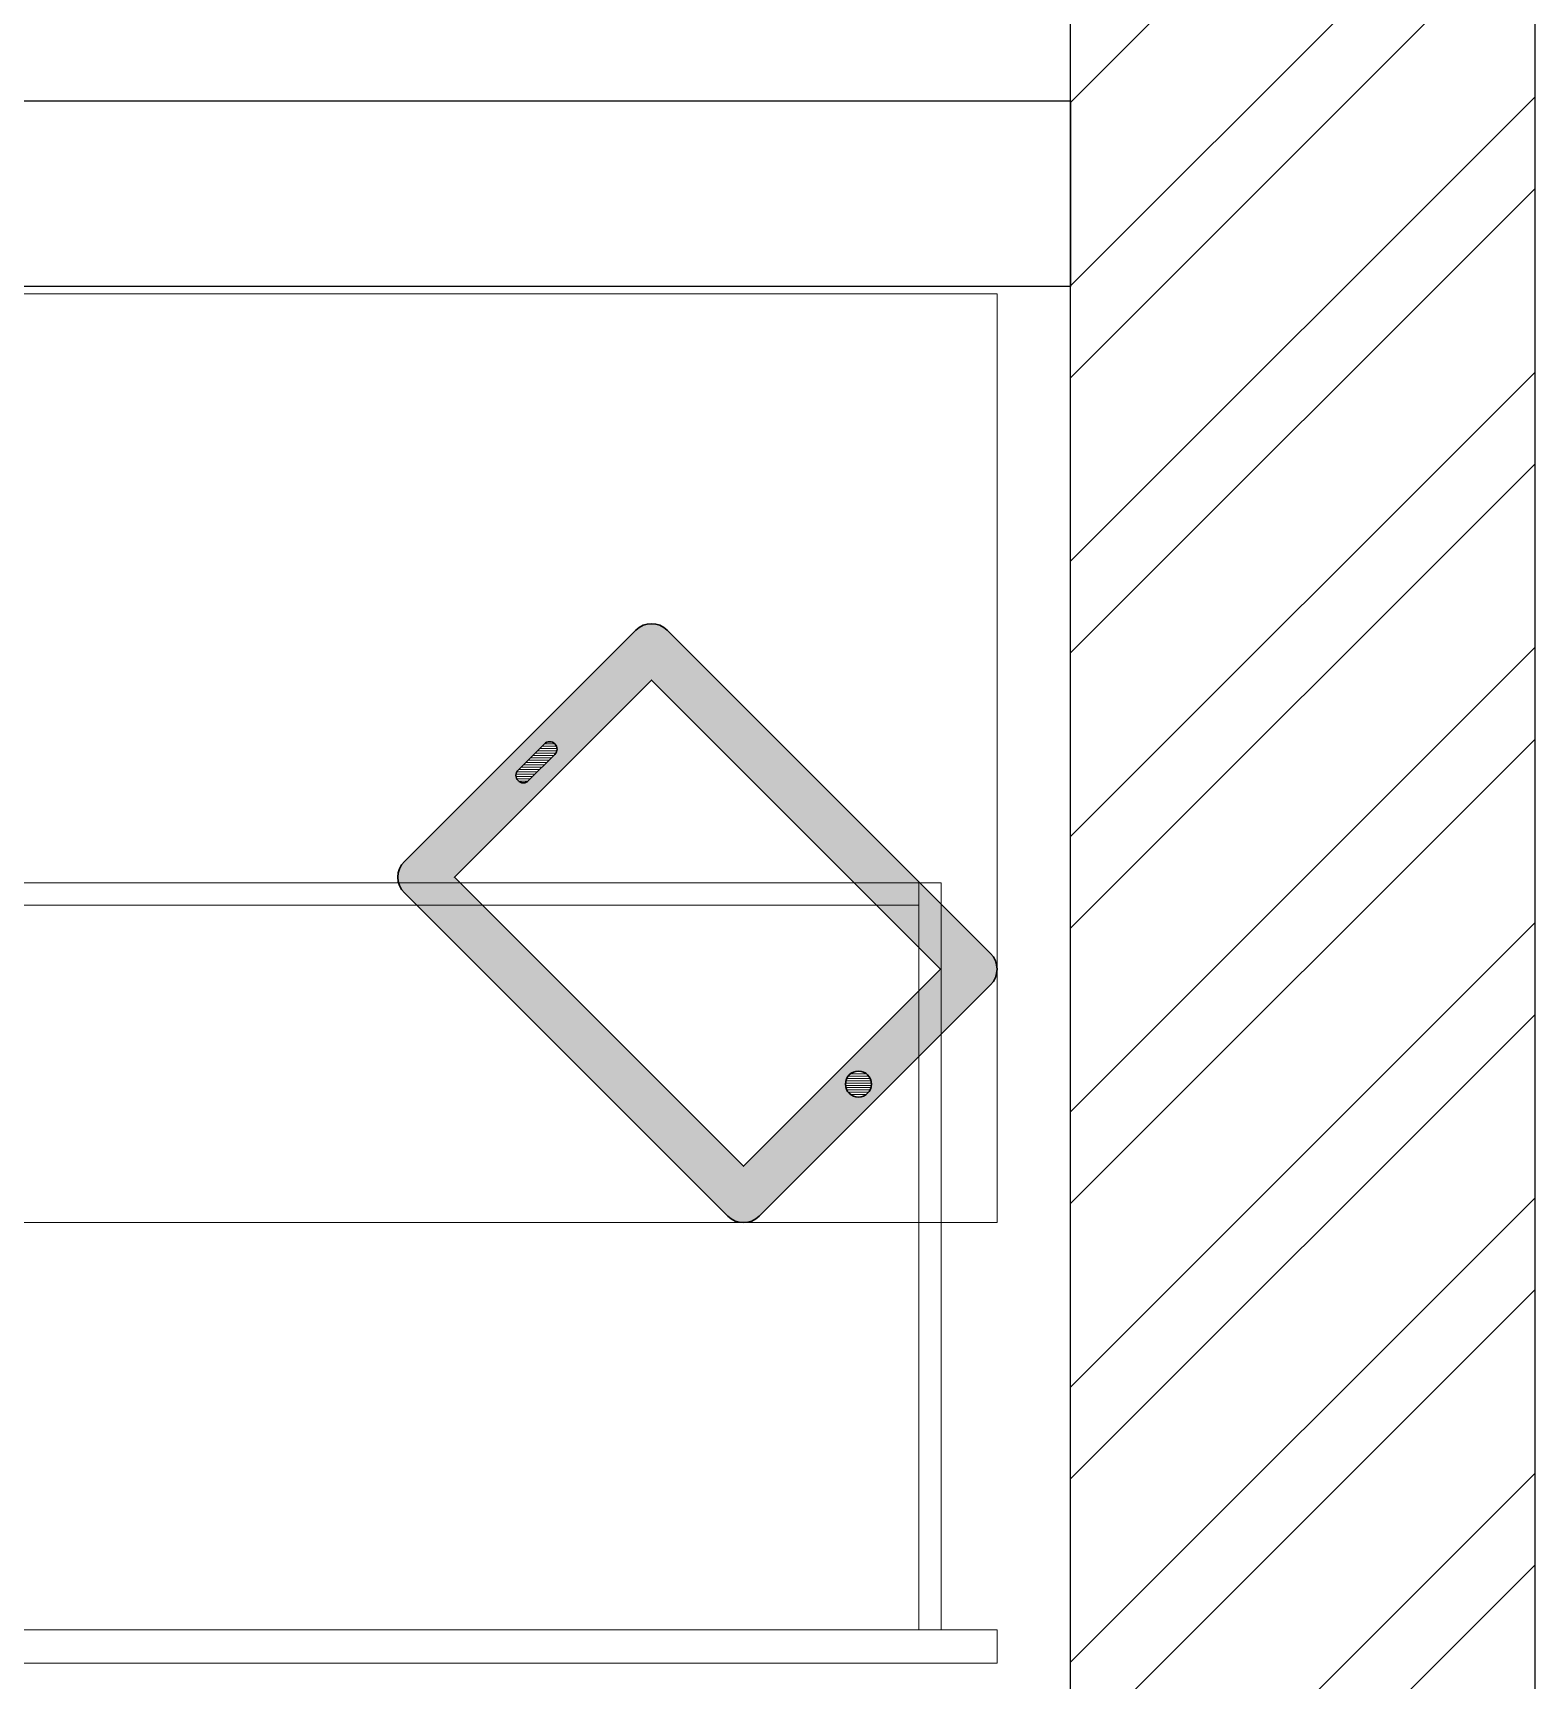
# Model space of a CAD drawing. Header units: millimetres. Extents: x 1020935 to 1026160, y 32717 to 45024.
# Drawn here: x 1025351 to 1026160, y 42430 to 43317 of the extents above; entities that cross this region are included whole.
import ezdxf

# ---------------------------------------------------------------- set-up
doc = ezdxf.new("R2010")
doc.units = ezdxf.units.MM
doc.header["$LTSCALE"] = 40
doc.layers.add('A-WALL', color=1, linetype='Continuous')
for name, color, linetype, lineweight in [('LENS-DIM', 252, 'Continuous', 5), ('LENS-FURNITURE', 13, 'Continuous', 9), ('LENS-PARTITION', 21, 'Continuous', 25), ('LN-HATCH', 251, 'Continuous', 0)]:
    doc.layers.add(name, color=color, linetype=linetype, lineweight=lineweight)

# ---------------------------------------------------------------- blocks, each defined once
blk = doc.blocks.new('A$Cdce450af')
at = {"layer": 'LN-HATCH'}
h = blk.add_hatch(dxfattribs=at)
h.set_pattern_fill('ANSI32', color=256, scale=11)
h.set_pattern_definition([(45, (-3040623.591664896, -68138.07251413591), (-74.08711299882053, 74.08711299882053), []), (45, (-3040574.200234896, -68138.07251413591), (-74.08711299882053, 74.08711299882053), [])])
h.paths.add_polyline_path([(3899.070033863653, 5131.820872196346), (3649.070033863653, 5131.820872196346), (3649.070033863653, -5967.979127803642), (3899.070033863653, -5967.979127803642)])
at = {"layer": 'A-WALL'}
for p, q in [((3649.070033863653, -5967.979127803642), (3649.070033863653, 5131.820872196346)), ((3899.070033863653, -6247.379127803666), (3899.070033863653, 5131.820872196346))]:
    blk.add_line(p, q, dxfattribs=at)
blk = doc.blocks.new('TRIAL SET CABINET 633x500')
at = {"layer": 'LENS-FURNITURE', "true_color": 0xc7c8ca}
h = blk.add_hatch(color=9, dxfattribs=at)
h.dxf.hatch_style = 1
edge = h.paths.add_edge_path()
edge.add_line((-8.54246803093703, -981.967020192067), (115.9083254579454, -857.5162267031847))
edge.add_arc((107.4230440836399, -849.030945328879), 12.00000000009463, 315, 405)
edge.add_line((115.9083254579454, -840.5456639545736), (-58.03994271345435, -666.5973957831739))
edge.add_arc((-66.52522408775982, -675.0826771574793), 12.00000000009463, 45.00000000000002, 135)
edge.add_line((-75.01050546206531, -666.5973957831739), (-199.4612989509478, -791.0481892720563))
edge.add_arc((-190.9760175766423, -799.5334706454305), 11.99999999943609, 135.0000000031443, 225.0000000031443)
edge.add_line((-199.4612989500165, -808.0187520197359), (-25.5130307786167, -981.9670201911359))
edge.add_arc((-17.0277494043112, -973.4817388177615), 11.99999999943609, 224.9999999968557, 314.9999999968557)
h.paths.add_polyline_path([(-17.02774940524252, -955.0969625067663), (89.03826777357607, -849.0309453279477), (-66.52522408775982, -693.4674534666119), (-172.5912412665784, -799.5334706454305)], flags=16)
edge = h.paths.add_edge_path(flags=16)
edge.add_line((-138.2965623782947, -741.9042679787381), (-124.1544267544522, -727.7621323548956))
edge.add_arc((-121.3259996296838, -730.5905594796641), 4.000000000031544, 45, 135, ccw=False)
edge.add_arc((-121.3259996296838, -730.5905594796641), 4.000000000031544, -45, 45, ccw=False)
edge.add_line((-118.4975725049153, -733.4189866044326), (-132.6397081287578, -747.561122228275))
edge.add_arc((-135.4681352535263, -744.7326951035066), 4.000000000031544, 225, 315, ccw=False)
edge.add_arc((-135.4681352535263, -744.7326951035066), 4.000000000031544, 135, 225, ccw=False)
edge = h.paths.add_edge_path(flags=16)
edge.add_arc((44.84409394953398, -910.9027886827243), 7, 0, 360)
at = {"layer": 'LENS-FURNITURE', "lineweight": 0, "true_color": 0x939598}
h = blk.add_hatch(dxfattribs=at)
h.set_pattern_fill('ANSI31', color=252, scale=10, angle=405)
h.set_pattern_definition([(90, (-3772352.875833935, -3684050.327587578), (-1.25, 2e-16), [])])
edge = h.paths.add_edge_path()
edge.add_line((-138.2965623782947, -741.9042679787381), (-124.1544267544522, -727.7621323548956))
edge.add_arc((-121.3259996296838, -730.5905594796641), 4.000000000031544, 45, 135, ccw=False)
edge.add_arc((-121.3259996296838, -730.5905594796641), 4.000000000031544, -45, 45, ccw=False)
edge.add_line((-118.4975725049153, -733.4189866044326), (-132.6397081287578, -747.561122228275))
edge.add_arc((-135.4681352535263, -744.7326951035066), 4.000000000031544, 225, 315, ccw=False)
edge.add_arc((-135.4681352535263, -744.7326951035066), 4.000000000031544, 135, 225, ccw=False)
edge = h.paths.add_edge_path()
edge.add_arc((44.84409394953398, -910.9027886827243), 7, 0, 360)
blk.add_circle((0, 0), 50.09224864585667)
at = {"layer": 'LENS-FURNITURE'}
blk.add_lwpolyline([(119.4230440827086, -352.4817388160154), (119.4230440827086, -985.4817388160155), (-380.5769559172913, -985.4817388160155), (-380.5769559172913, -352.4817388160154)], close=True, dxfattribs=at)
at = {"layer": 'LENS-FURNITURE', "color": 146, "true_color": 0x105689}
for points in [[(338.5359051078558, -352.4817388160154), (338.5359051078558, -985.4817388160155), (356.5359051078558, -985.4817388160155), (356.5359051078558, -352.4817388160154)], [(-63.4640948921442, -382.4817388160154), (-63.4640948921442, -394.4817388160154), (338.5359051078558, -394.4817388160154), (338.5359051078558, -382.4817388160154)], [(-63.4640948921442, -394.4817388160154), (-63.4640948921442, -943.4817388160153), (-51.4640948921442, -943.4817388160153), (-51.4640948921442, -394.4817388160154)], [(-63.4640948921442, -955.4817388160154), (-63.4640948921442, -943.4817388160153), (338.5359051078558, -943.4817388160153), (338.5359051078558, -955.4817388160154)]]:
    blk.add_lwpolyline(points, close=True, dxfattribs=at)
at = {"layer": 'LENS-FURNITURE', "color": 18, "lineweight": 30, "true_color": 0x000000}
for points in [[(-8.54246803093703, -981.967020192067), (115.9083254579454, -857.5162267031847, 0.4142135623730951), (115.9083254579454, -840.5456639545736), (-58.03994271345434, -666.5973957831739, 0.4142135623730951), (-75.01050546206531, -666.5973957831739), (-199.4612989509478, -791.0481892720563, 0.4142135623730951), (-199.4612989500165, -808.0187520197359), (-25.51303077861669, -981.9670201911359, 0.4142135623730951)], [(-138.2965623782947, -741.9042679787381), (-124.1544267544522, -727.7621323548956, -0.4142135623730951), (-118.4975725049153, -727.7621323548956), (-118.4975725049153, -727.7621323548956, -0.4142135623730951), (-118.4975725049153, -733.4189866044326), (-132.6397081287578, -747.561122228275, -0.4142135623730951), (-138.2965623782947, -747.561122228275), (-138.2965623782947, -747.561122228275, -0.4142135623730951)]]:
    blk.add_lwpolyline(points, format="xyb", close=True, dxfattribs=at)
blk.add_lwpolyline([(-17.02774940524252, -955.0969625067663), (89.03826777357607, -849.0309453279477), (-66.52522408775982, -693.4674534666119), (-172.5912412665784, -799.5334706454305)], close=True, dxfattribs=at)
blk.add_circle((44.84409394953398, -910.9027886827243), 7, dxfattribs=at)

msp = doc.modelspace()

# ---------------------------------------------------------------- linework, layer by layer
at = {"layer": 'LENS-PARTITION'}
msp.add_lwpolyline([(1024409.783237774, 43280.29120584664), (1025909.783237774, 43280.29120584664), (1025909.783237774, 43180.29120584665), (1024409.783237774, 43180.29120584665)], close=True, dxfattribs=at)

# ---------------------------------------------------------------- block references
at = {"layer": 'LENS-DIM', "color": 3}
msp.add_blockref('A$Cdce450af', (1022260.713203903, 39892.07033365028), dxfattribs=at)
at = {"layer": 'LENS-FURNITURE', "xscale": -1, "rotation": 90}
msp.add_blockref('TRIAL SET CABINET 633x500', (1024884.783237774, 42795.89620911417), dxfattribs=at)

doc.saveas('drawing.dxf')
